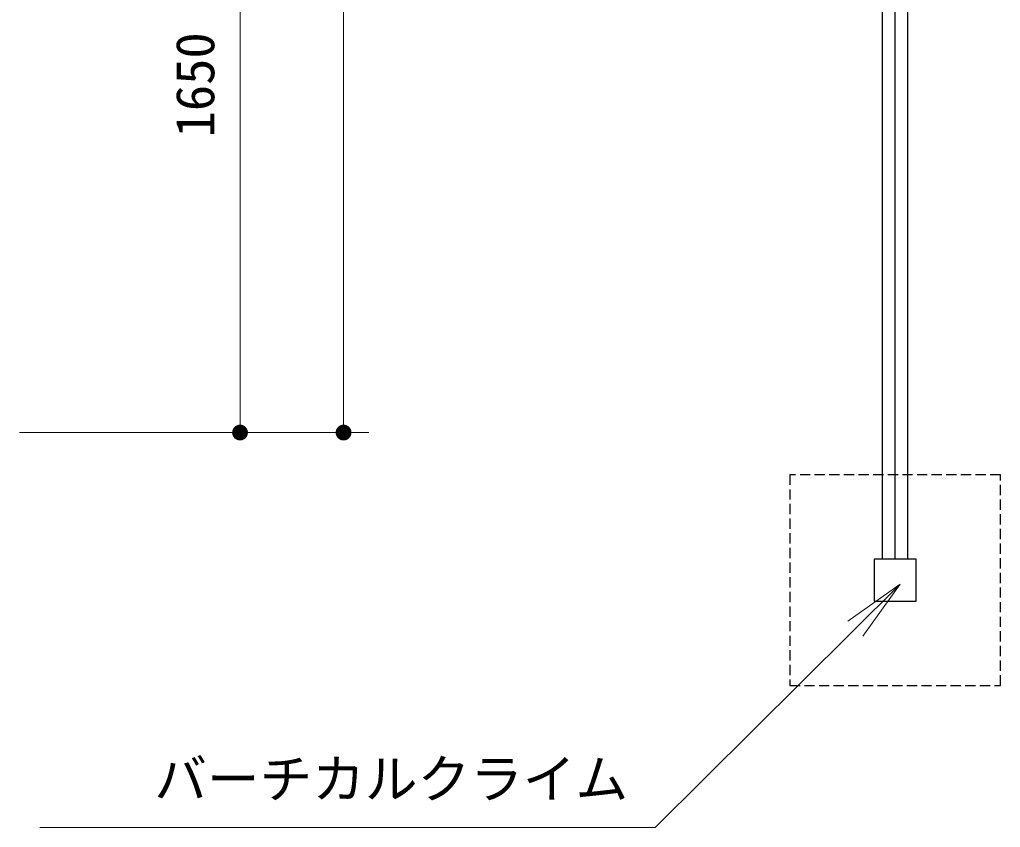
# Model space of a CAD drawing. Units: millimetres at full size, sheet at 1:100; details may follow other scales. Extents: x 1500 to 40500, y 1500 to 28200.
# Drawn here: x 8378 to 10707, y 17748 to 19665 of the extents above; entities that cross this region are included whole.
import ezdxf
from ezdxf.enums import TextEntityAlignment as Align

# ---------------------------------------------------------------- set-up
doc = ezdxf.new("R2010")
doc.units = ezdxf.units.MM
doc.header["$LTSCALE"] = 100
doc.linetypes.add('USER2', pattern=[0.347213, 0.243035, -0.104178])
for name, color, linetype, lineweight in [('D-STR-DIM\u3000寸法線、寸法値', 7, 'Continuous', 13), ('D-STR-HTXT\u3000旗上げ', 7, 'Continuous', 13), ('D-STR\u3000構造物外形線', 1, 'Continuous', 25)]:
    doc.layers.add(name, color=color, linetype=linetype, lineweight=lineweight)
doc.styles.add('ＭＳ ゴシック', font='')
doc.styles.get('ＭＳ ゴシック').set_extended_font_data('MS Gothic')

# ---------------------------------------------------------------- blocks, each defined once
blk = doc.blocks.new('filled_dot')
at = {"color": 0, "linetype": 'Continuous', "lineweight": -2, "const_width": 1.25}
blk.add_lwpolyline([(-0.625, 0, 1), (0.625, 0, 1)], format="xyb", close=True, dxfattribs=at)
blk = doc.blocks.new('open_arrow')
at = {"color": 0, "linetype": 'Continuous', "lineweight": -2}
blk.add_lwpolyline([(7.5, 1.25), (0, 0), (7.5, -1.25)], dxfattribs=at)

msp = doc.modelspace()

# ---------------------------------------------------------------- linework, layer by layer
at = {"layer": 'D-STR-DIM\u3000寸法線、寸法値'}
for p, q in [((9147.4, 25304.4), (9147.4, 18685.2)), ((8901.6, 20335.2), (8901.6, 18685.2)), ((8378.3, 18685.2), (8961.6, 18685.2)), ((8378.3, 18685.2), (9207.4, 18685.2))]:
    msp.add_line(p, q, dxfattribs=at)
at = {"layer": 'D-STR-HTXT\u3000旗上げ'}
msp.add_lwpolyline([(10468.7, 18325.3), (9887.4, 17748.5), (9867.4, 17748.5), (8426.4, 17748.5), (9146.9, 17748.5)], dxfattribs=at)
at = {"layer": 'D-STR\u3000構造物外形線'}
for p, q in [((10426.6, 18385.2), (10426.6, 20304.9)), ((10456.8, 18385.2), (10456.8, 20310.2)), ((10487.1, 18385.2), (10487.1, 20304.9))]:
    msp.add_line(p, q, dxfattribs=at)
at = {"layer": 'D-STR\u3000構造物外形線', "linetype": 'USER2'}
msp.add_lwpolyline([(10206.8, 18085.2), (10706.8, 18085.2), (10706.8, 18585.2), (10206.8, 18585.2)], close=True, dxfattribs=at)
at = {"layer": 'D-STR\u3000構造物外形線'}
msp.add_lwpolyline([(10406.8, 18385.2), (10406.8, 18285.2), (10506.8, 18285.2), (10506.8, 18385.2)], close=True, dxfattribs=at)

# ---------------------------------------------------------------- block references
at = {"layer": 'D-STR-DIM\u3000寸法線、寸法値', "xscale": 15, "yscale": 15, "rotation": 90}
for p in [(8901.6, 18685.2), (9147.4, 18685.2)]:
    msp.add_blockref('filled_dot', p, dxfattribs=at)
at = {"layer": 'D-STR-HTXT\u3000旗上げ', "xscale": 20, "yscale": 20, "rotation": 224.8}
msp.add_blockref('open_arrow', (10468.7, 18325.3), dxfattribs=at)

# ---------------------------------------------------------------- texts
at = {"layer": 'D-STR-DIM\u3000寸法線、寸法値', "style": 'ＭＳ ゴシック'}
msp.add_text('1650', height=91.64, rotation=90, dxfattribs=at).set_placement((8794.7, 19510.2), align=Align.MIDDLE_CENTER)
at = {"layer": 'D-STR-HTXT\u3000旗上げ', "style": 'ＭＳ ゴシック'}
msp.add_text('バーチカルクライム', height=91.64, dxfattribs=at).set_placement((9823, 17863.7), align=Align.MIDDLE_RIGHT)

doc.saveas('drawing.dxf')
